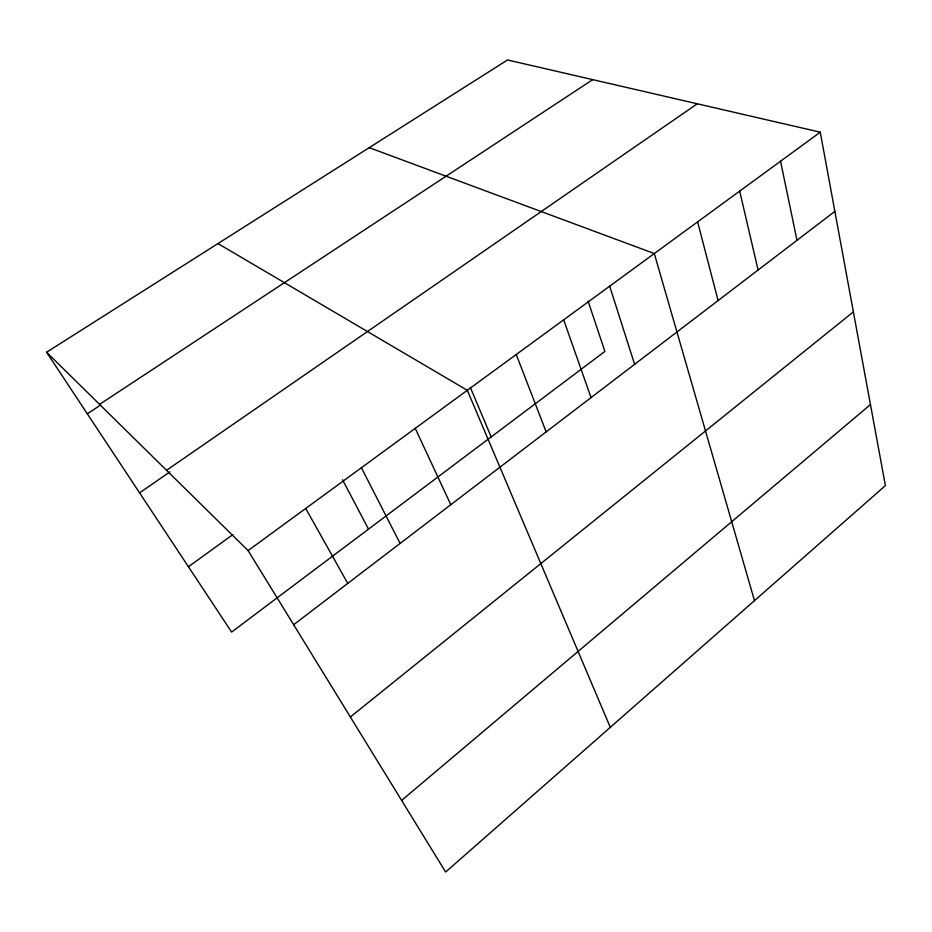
<?xml version="1.0" encoding="UTF-8"?>
<svg xmlns="http://www.w3.org/2000/svg" width="932" height="932" viewBox="0 0 932 932"><rect width="100%" height="100%" fill="white"/><g stroke="black" fill="none" stroke-linecap="round" stroke-linejoin="round"><path stroke-width="1.4" d="M401.634 800.413L870.465 404.57M350.362 716.988L853.386 311.87M293.662 624.72L834.862 211.401M248.098 550.591L820.265 132.193L885.4 485.595L445.647 872.037L248.098 550.591L46.6 352.226L507.532 59.963L820.265 132.193M188.427 566.738L232.884 534.595M139.579 492.865L169.985 471.825M166.537 470.299L697.287 103.79M99.584 404.383L592.717 79.639M87.317 413.808L100.633 405.036M369.223 147.664L654.311 253.551L754.477 600.651M217.971 243.567L467.305 390.298L610.297 727.344M46.6 352.226L231.625 632.071L604.891 351.434L588.139 301.246M305.731 508.453L347.752 583.409M342.545 479.817L368.536 529.131M361.406 467.736L400.108 543.426M415.229 428.37L450.808 504.701M470.31 387.374L491.199 436.91M516.246 354.51L546.164 431.889M563.685 319.827L591.039 397.615M609.679 286.182L634.61 364.33M697.625 221.874L718.094 300.582M739.693 191.118L758.1 270.024M780.55 161.236L797 240.305"/></g></svg>
